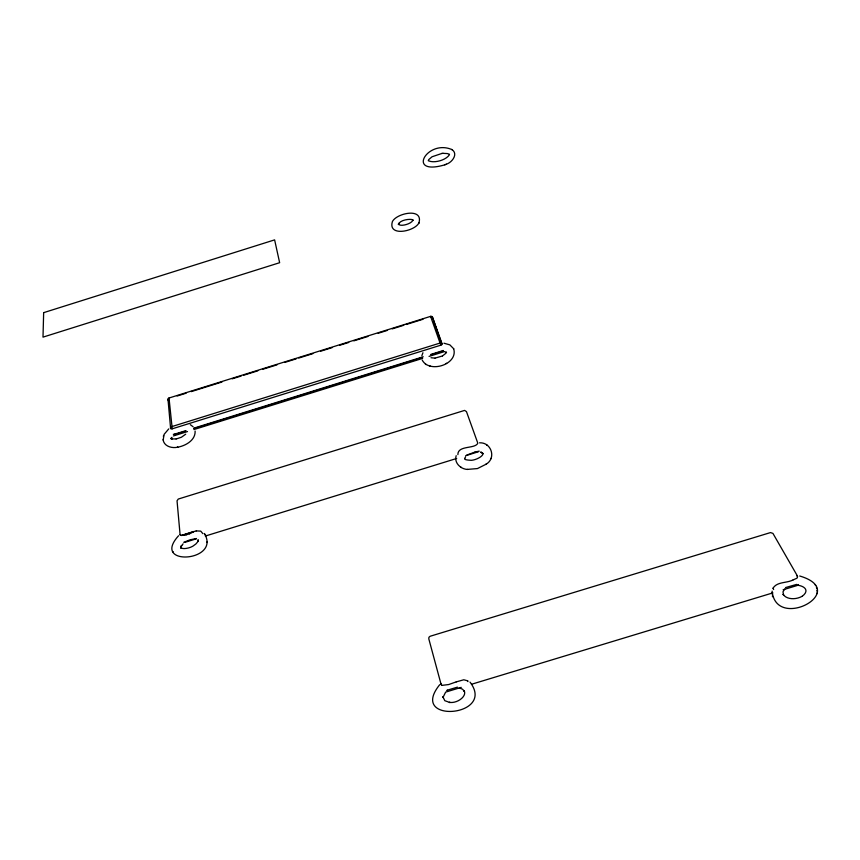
<?xml version="1.0" encoding="UTF-8"?>
<svg xmlns="http://www.w3.org/2000/svg" width="860" height="860" viewBox="0 0 860 860"><rect width="100%" height="100%" fill="white"/><g stroke="black" fill="none" stroke-linecap="round" stroke-linejoin="round"><path stroke-width="1.29" d="M799.714 575.996C850.787 591.11 776.032 631.509 772.119 591.121M443.104 697.245L445.48 692.429M178.557 535.769C150.274 566.847 221.611 561.849 204.336 533.479M207.034 542.52L207.163 541.692M477.762 443.319C474.87 449.167 457.735 445.104 457.875 454.617M816.634 593.98L816.817 593.11M186.029 534.888L181.439 535.49L180.105 534.92L177.042 500.832L178.256 499.058L464.615 410.403L466.464 411.617L477.665 442.771M421.862 355.707L422.937 352.729M773.022 588.197C777.171 581.424 786.782 583.359 793.146 579.876M456.165 455.682C453.865 462.787 460.745 469.216 467.539 469.452M168.743 428.904L164.12 434.354L163.163 440.008M181.471 545.831C178.568 549.583 187.458 549.282 192.791 546.229C199.369 542.327 198.434 538.79 197.994 539.758M163.357 436.353L163.583 435.633M198.058 541.219L198.273 540.596M486.308 464.067C496.51 457.961 491.221 442.115 479.536 442.825M490.533 459.111L490.899 458.369M439.729 684.689C407.543 724.249 496.833 717.004 469.99 682.098M418.949 222.858C423.518 207.4 396.632 213.097 392.407 221.579C387.613 237.124 414.789 231.447 418.949 222.858L418.627 223.363M181.417 545.939L183.094 543.832M465.615 456.821C463.551 459.659 464.69 459.874 471.258 460.326C477.698 459.928 487.33 453.628 480.579 452.199M171.968 437.31C169.474 439.847 172.054 438.6 176.053 438.987M446.125 164.26C451.952 162.68 458.788 153.832 451.758 149.468M180.084 534.673L180.793 535.339M399.072 223.191C397.212 227.276 410.381 224.847 412.789 220.504C414.24 218.601 402.2 218.816 399.019 223.245M798.435 584.52L797.618 585.337M185.685 434.203L181.428 437.235L176.192 438.965M784.75 589.036L782.998 591.809L783.449 594.776M467.26 469.409L477.45 468.571L486.137 464.196M485.921 464.368L486.523 463.884M802.251 596.238C809.443 590.884 805.229 586.197 797.639 585.219M479.224 451.135L474.956 452.07M802.143 596.303C795.672 599.936 786.696 599.474 783.385 594.668M422.206 360.05C429.344 373.82 458.735 364.274 453.596 348.558M442.513 355.911C446.652 352.686 447.641 352.181 445.168 351.848M192.78 532.157L193.747 531.501L181.718 535.393L193.812 531.663M446.082 363.565L446.641 363.264M442.373 355.986L435.106 358.104M192.758 532.168L189.533 533.802M452.145 149.683C427.205 138.589 405.554 176.45 444.964 164.787M444.846 164.84L446.286 164.196M466.894 455.026L474.946 452.07M793.189 579.855L796.951 578.221L797.596 576.77M456.23 681.894L448.63 684.56L441.803 685.388M446.652 690.472L447.35 690.171M447.565 690.086L457.434 687.14M785.524 587.573L796.672 584.391M189.501 533.813L186.061 534.877M456.252 681.883L463.798 679.776L467.668 680.83M194.124 531.523L196.241 530.91M177.138 396.019L186.104 393.213M191.221 391.623L221.955 382.023M232.2 378.83L241.165 376.035M243.724 375.229L257.806 370.832M262.934 369.241L277.017 364.844M284.703 362.447L296.227 358.846M298.786 358.05L312.868 353.654M320.554 351.256L332.078 347.655M339.764 345.258L348.73 342.463M353.847 340.861L367.929 336.464M378.174 333.271L387.14 330.466M392.267 328.875L403.791 325.273M406.35 324.478L422.991 319.275M168.904 401.846L168.033 399.728A1.591 0.828 -22 0 1 169.452 398.416L169.022 398.008A1.591 1.333 -5 0 0 168.033 399.728L170.602 428.409A1.634 0.871 -22.3 0 0 172.226 428.817L440.815 345.183A1.634 0.881 -16.3 0 0 442.083 343.86L432.483 317.19A1.591 1.355 -20.1 0 0 430.581 316.373L430.677 316.878A1.591 0.839 -16.4 0 1 432.483 317.19L441.083 342.162M173.333 434.268A1.623 0.871 -22.3 0 0 174.44 434.192L185.986 430.602M193.683 428.205L423.217 356.771M430.903 354.374L442.448 350.783A1.634 0.881 -16.3 0 0 443.126 350.461M174.118 434.644A1.623 1.344 -5.5 0 0 174.881 434.558L185.126 431.376M194.091 428.581L422.045 357.642M431 354.847L442.535 351.256A1.634 1.365 -19.8 0 0 443.319 350.783M173.43 435.934L187.491 431.559M193.876 429.57L422.658 358.373M429.054 356.384L444.383 351.611M184.803 542.38L196.349 538.812M205.325 536.049L456.692 458.466M465.668 455.692L478.493 451.737M445.835 692.053L461.239 687.376M471.517 684.27L772.882 592.873M783.137 589.766L797.231 585.499M196.478 538.51L190.092 539.8L183.707 542.305M177.719 447.2C185.609 445.781 195.596 440.234 195.123 431.053M163.11 439.718C163.948 446.329 171.806 448.469 177.439 447.243M196.284 530.899L200.724 531.125L202.885 533.662M177.257 447.275L177.891 447.178M441.9 153.446L432.042 156.767L428.731 159.616L428.291 160.723L428.904 160.949C434.719 163.303 445.77 160.132 449.275 154.983L449.479 154.262L447.361 153.564L442.857 153.338M441.75 153.456L443.05 153.327M434.956 358.115L431.021 357.749M449.823 702.448C457.885 703.308 466.711 696.149 464.314 691.107M443.943 343.204L449.855 344.871L453.736 348.816M449.673 702.437L444.792 700.685L443.115 697.137M459.132 687.936L462.465 689.161L464.368 691.225M429.86 366.102L430.57 366.252M172.183 438.976L171.495 438.783M190.297 424.657L193.124 426.764M460.594 467.066L461.315 467.507M486.588 444.953L487.298 445.405M425.399 364.167L426.033 364.586M796.833 575.845L797.553 576.662M441.685 685.334L440.997 683.711L441.438 684.839M773.634 589.541L773.022 588.229M205.142 534.361L205.637 535.038M797.403 575.953L772.936 533.404L770.495 532.577L430.15 636.26L428.936 637.271L428.796 638.829L441.094 684.366M815.216 584.757L815.656 585.542M172.914 551.529L173.311 552.27M467.7 680.851L467.937 681.582M174.44 434.192L174.881 434.558M172.226 428.817L169.022 398.008L430.581 316.373L440.815 345.183M442.535 351.256L442.448 350.783M434.623 324.446L441.277 342.968M772.355 595.916L772.613 596.765M816.43 587.412L816.667 588.272M771.979 593.088L772.022 593.97M816.968 590.239L817 591.121M442.083 343.86A1.634 1.376 -19.8 0 0 440.137 343.033L171.624 426.657A1.634 1.355 -5.3 0 0 170.602 428.409M433.913 323.758A1.591 1.344 -20 0 0 434.085 322.704A1.591 0.839 -16.4 0 0 433.87 322.446M398.373 224.213C398.384 223.546 398.868 225.32 398.384 224.224M43.656 312.653L43 337.131L279.64 262.708L274.62 239.875L43.656 312.653M443.115 696.869L443.104 697.514L443.115 696.869M482.933 453.618L482.051 452.747L482.954 453.661M171.237 438.6L171.527 437.966L171.172 438.654M464.701 458.638L464.658 458.595M412.897 220.149L412.198 219.612L412.918 220.171M180.965 546.96L180.976 547.852L180.965 546.96M180.933 547.197L181.46 547.981L180.858 547.186M446.362 352.342L446.394 352.385M181.6 545.606L181.277 546.164L181.6 545.606M450.038 702.47L449.447 702.416L450.038 702.47M445.62 352.009L445.62 352.009M481.643 452.553L481.041 452.317L481.643 452.553M181.17 547.831L180.826 547.261L181.095 547.798M783.578 595.012L783.245 594.443L783.578 595.012M464.475 691.462L464.196 690.881L464.475 691.462"/></g></svg>
